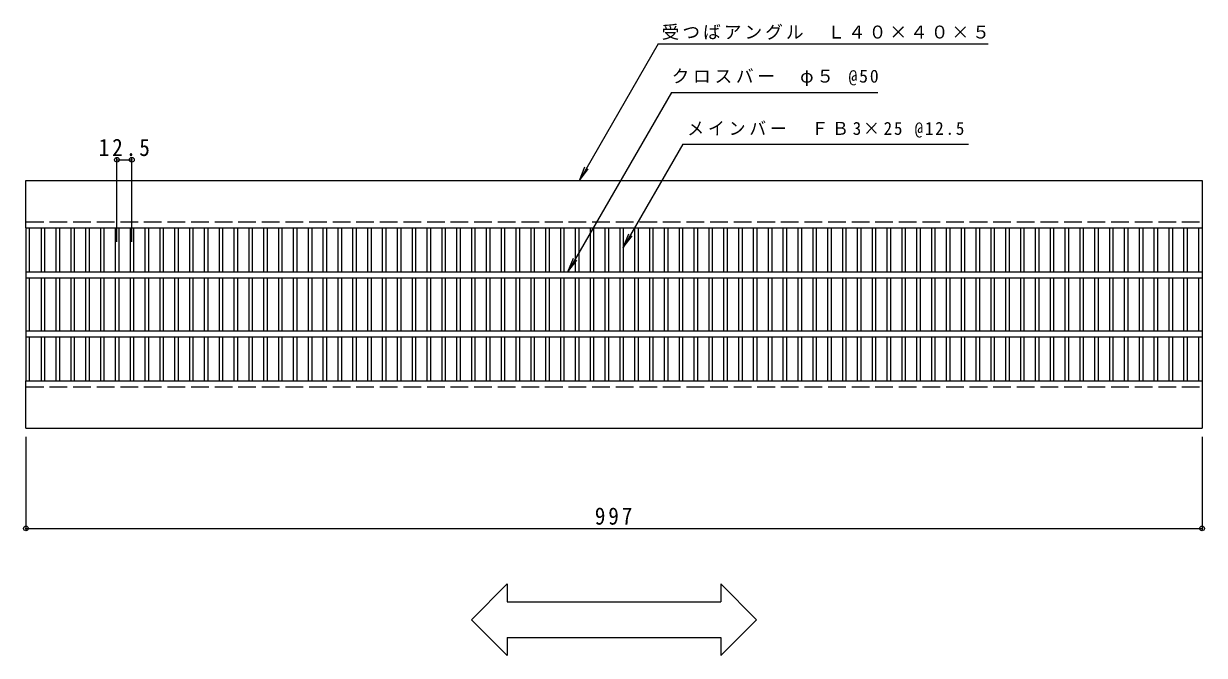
# Model space of a CAD drawing. Units: millimetres, scale not verified. Extents: x -756 to 910, y -687 to 452.
# Drawn here: x -756 to 245, y -84 to 452 of the extents above; entities that cross this region are included whole.
import ezdxf

# ---------------------------------------------------------------- set-up
doc = ezdxf.new("R2010")
doc.units = ezdxf.units.MM
doc.header["$LTSCALE"] = 5
doc.header["$PDMODE"] = 32
doc.header["$PDSIZE"] = 4
doc.linetypes.add('DASHED3', pattern=[4, 3, -1])
for name, color, linetype, lineweight in [('A-1_ピット', 2, 'Continuous', 9), ('A-2_蓋', 3, 'Continuous', 9), ('A-4_寸法', 7, 'Continuous', 9), ('A-5_仕様文', 7, 'Continuous', 9)]:
    doc.layers.add(name, color=color, linetype=linetype, lineweight=lineweight)
doc.styles.add('ＭＳ ゴシック', font='')
doc.styles.get('ＭＳ ゴシック').set_extended_font_data('MS Gothic')

msp = doc.modelspace()

# ---------------------------------------------------------------- linework, layer by layer
at = {"layer": 'A-1_ピット'}
for p, q in [((-753.757, 318.959), (243.243, 318.959)), ((-753.757, 278.959), (-753.757, 318.959)), ((243.243, 318.959), (243.243, 278.959)), ((-753.757, 278.959), (243.243, 278.959)), ((-753.757, 148.959), (243.243, 148.959)), ((-753.757, 108.959), (-753.757, 148.959)), ((243.243, 148.959), (243.243, 108.959)), ((-753.757, 108.959), (243.243, 108.959))]:
    msp.add_line(p, q, dxfattribs=at)
at = {"layer": 'A-1_ピット', "linetype": 'DASHED3'}
for p, q in [((-753.757, 283.96), (243.243, 283.96)), ((-753.757, 143.959), (243.243, 143.959))]:
    msp.add_line(p, q, dxfattribs=at)
at = {"layer": 'A-2_蓋'}
for p, q in [((-753.757, 278.959), (-753.757, 236.46)), ((-750.757, 241.459), (-750.757, 278.959)), ((-740.997, 278.959), (-740.997, 241.459)), ((-737.997, 278.959), (-737.997, 241.459)), ((-728.417, 278.959), (-728.417, 241.459)), ((-725.417, 278.959), (-725.417, 241.459)), ((-715.837, 278.959), (-715.837, 241.459)), ((-712.837, 278.959), (-712.837, 241.459)), ((-703.257, 278.959), (-703.257, 241.459)), ((-700.257, 278.959), (-700.257, 241.459)), ((-690.677, 278.959), (-690.677, 241.459)), ((-687.677, 278.959), (-687.677, 241.459)), ((-678.097, 278.959), (-678.097, 241.459)), ((-675.097, 278.959), (-675.097, 241.459)), ((-665.517, 278.959), (-665.517, 241.459)), ((-662.517, 278.959), (-662.517, 241.459)), ((-652.937, 278.959), (-652.937, 241.459)), ((-649.937, 278.959), (-649.937, 241.459)), ((-640.357, 278.959), (-640.357, 241.459)), ((-637.357, 278.959), (-637.357, 241.459)), ((-627.777, 278.959), (-627.777, 241.459)), ((-624.777, 278.959), (-624.777, 241.459)), ((-615.197, 278.959), (-615.197, 241.459)), ((-612.197, 278.959), (-612.197, 241.459)), ((-602.617, 278.959), (-602.617, 241.459)), ((-599.617, 278.959), (-599.617, 241.459)), ((-590.037, 278.959), (-590.037, 241.459)), ((-587.037, 278.959), (-587.037, 241.459)), ((-577.457, 278.959), (-577.457, 241.459)), ((-574.457, 278.959), (-574.457, 241.459)), ((-564.877, 278.959), (-564.877, 241.459)), ((-561.877, 278.959), (-561.877, 241.459)), ((-552.297, 278.959), (-552.297, 241.459)), ((-549.297, 278.959), (-549.297, 241.459)), ((-539.717, 278.959), (-539.717, 241.459)), ((-536.717, 278.959), (-536.717, 241.459)), ((-527.137, 278.959), (-527.137, 241.459)), ((-524.137, 278.959), (-524.137, 241.459)), ((-514.557, 278.959), (-514.557, 241.459)), ((-511.557, 278.959), (-511.557, 241.459)), ((-501.977, 278.959), (-501.977, 241.459)), ((-498.977, 278.959), (-498.977, 241.459)), ((-489.397, 278.959), (-489.397, 241.459)), ((-486.397, 278.959), (-486.397, 241.459)), ((-476.817, 278.959), (-476.817, 241.459)), ((-473.817, 278.959), (-473.817, 241.459)), ((-464.237, 278.959), (-464.237, 241.459)), ((-461.237, 278.959), (-461.237, 241.459)), ((-451.657, 278.959), (-451.657, 241.459)), ((-448.657, 278.959), (-448.657, 241.459)), ((-439.077, 278.959), (-439.077, 241.459)), ((-436.077, 278.959), (-436.077, 241.459)), ((-426.497, 278.959), (-426.497, 241.459)), ((-423.497, 278.959), (-423.497, 241.459)), ((-413.917, 278.959), (-413.917, 241.459)), ((-410.917, 278.959), (-410.917, 241.459)), ((-401.337, 278.959), (-401.337, 241.459)), ((-398.336, 278.959), (-398.336, 241.459)), ((-388.757, 278.959), (-388.757, 241.459)), ((-385.757, 278.959), (-385.757, 241.459)), ((-376.177, 278.959), (-376.177, 241.459)), ((-373.176, 278.959), (-373.176, 241.459)), ((-363.597, 278.959), (-363.597, 241.459)), ((-360.597, 278.959), (-360.597, 241.459)), ((-351.017, 278.959), (-351.017, 241.459)), ((-348.017, 278.959), (-348.017, 241.459)), ((-338.437, 278.959), (-338.437, 241.459)), ((-335.437, 278.959), (-335.437, 241.459)), ((-325.857, 278.959), (-325.857, 241.459)), ((-322.857, 278.959), (-322.857, 241.459)), ((-313.277, 278.959), (-313.277, 241.459)), ((-310.277, 278.959), (-310.277, 241.459)), ((-300.697, 278.959), (-300.697, 241.459)), ((-297.697, 278.959), (-297.697, 241.459)), ((-288.117, 278.959), (-288.117, 241.459)), ((-285.117, 278.959), (-285.117, 241.459)), ((-275.536, 278.959), (-275.536, 241.459)), ((-272.536, 278.959), (-272.536, 241.459)), ((-262.957, 278.959), (-262.957, 241.459)), ((-259.956, 278.959), (-259.956, 241.459)), ((-250.377, 278.959), (-250.377, 241.459)), ((-247.377, 278.959), (-247.377, 241.459)), ((-237.797, 278.959), (-237.797, 241.459)), ((-234.797, 278.959), (-234.797, 241.459)), ((-225.217, 278.959), (-225.217, 241.459)), ((-222.217, 278.959), (-222.217, 241.459)), ((-212.637, 278.959), (-212.637, 241.459)), ((-209.637, 278.959), (-209.637, 241.459)), ((-200.057, 278.959), (-200.057, 241.459)), ((-197.057, 278.959), (-197.057, 241.459)), ((-187.477, 278.959), (-187.477, 241.459)), ((-184.476, 278.959), (-184.476, 241.459)), ((-174.896, 278.959), (-174.896, 241.459)), ((-171.896, 278.959), (-171.896, 241.459)), ((-162.316, 278.959), (-162.316, 241.459)), ((-159.316, 278.959), (-159.316, 241.459)), ((-149.737, 278.959), (-149.737, 241.459)), ((-146.736, 278.959), (-146.736, 241.459)), ((-137.157, 278.959), (-137.157, 241.459)), ((-134.156, 278.959), (-134.156, 241.459)), ((-124.577, 278.959), (-124.577, 241.459)), ((-121.577, 278.959), (-121.577, 241.459)), ((-111.997, 278.959), (-111.997, 241.459)), ((-108.996, 278.959), (-108.996, 241.459)), ((-99.416, 278.959), (-99.416, 241.459)), ((-96.417, 278.959), (-96.417, 241.459)), ((-86.836, 278.959), (-86.836, 241.459)), ((-83.837, 278.959), (-83.837, 241.459)), ((-74.256, 278.959), (-74.256, 241.459)), ((-71.256, 278.959), (-71.256, 241.459)), ((-61.676, 278.959), (-61.676, 241.459)), ((-58.676, 278.959), (-58.676, 241.459)), ((-49.097, 278.959), (-49.097, 241.459)), ((-46.096, 278.959), (-46.096, 241.459)), ((-36.516, 278.959), (-36.516, 241.459)), ((-33.516, 278.959), (-33.516, 241.459)), ((-23.937, 278.959), (-23.937, 241.459)), ((-20.936, 278.959), (-20.936, 241.459)), ((-11.357, 278.959), (-11.357, 241.459)), ((-8.357, 278.959), (-8.357, 241.459)), ((1.223, 278.959), (1.223, 241.459)), ((4.223, 278.959), (4.223, 241.459)), ((13.803, 278.959), (13.803, 241.459)), ((16.803, 278.959), (16.803, 241.459)), ((26.383, 278.959), (26.383, 241.459)), ((29.383, 278.959), (29.383, 241.459)), ((38.964, 278.959), (38.964, 241.459)), ((41.964, 278.959), (41.964, 241.459)), ((51.544, 278.959), (51.544, 241.459)), ((54.544, 278.959), (54.544, 241.459)), ((64.124, 278.959), (64.124, 241.459)), ((67.124, 278.959), (67.124, 241.459)), ((76.703, 278.959), (76.703, 241.459)), ((79.704, 278.959), (79.704, 241.459)), ((89.284, 278.959), (89.284, 241.459)), ((92.284, 278.959), (92.284, 241.459)), ((101.863, 278.959), (101.863, 241.459)), ((104.864, 278.959), (104.864, 241.459)), ((114.444, 278.959), (114.444, 241.459)), ((117.443, 278.959), (117.443, 241.459)), ((127.023, 278.959), (127.023, 241.459)), ((130.023, 278.959), (130.023, 241.459)), ((139.603, 278.959), (139.603, 241.459)), ((142.603, 278.959), (142.603, 241.459)), ((152.183, 278.959), (152.183, 241.459)), ((155.183, 278.959), (155.183, 241.459)), ((164.764, 278.959), (164.764, 241.459)), ((167.764, 278.959), (167.764, 241.459)), ((177.344, 278.959), (177.344, 241.459)), ((180.344, 278.959), (180.344, 241.459)), ((189.924, 278.959), (189.924, 241.459)), ((192.924, 278.959), (192.924, 241.459)), ((202.504, 278.959), (202.504, 241.459)), ((205.504, 278.959), (205.504, 241.459)), ((215.083, 278.959), (215.083, 241.459)), ((218.084, 278.959), (218.084, 241.459)), ((227.664, 278.959), (227.664, 241.459)), ((230.664, 278.959), (230.664, 241.459)), ((240.244, 278.959), (240.244, 241.459)), ((243.243, 278.959), (243.243, 148.959)), ((-753.757, 241.459), (243.243, 241.459)), ((-753.757, 236.46), (243.243, 236.46)), ((-753.757, 236.459), (-753.757, 148.959)), ((-750.757, 191.459), (-750.757, 236.459)), ((-740.997, 236.459), (-740.997, 191.459)), ((-737.997, 236.459), (-737.997, 191.459)), ((-728.417, 236.459), (-728.417, 191.459)), ((-725.417, 236.459), (-725.417, 191.459)), ((-715.837, 236.459), (-715.837, 191.459)), ((-712.837, 236.459), (-712.837, 191.459)), ((-703.257, 236.459), (-703.257, 191.459)), ((-700.257, 236.459), (-700.257, 191.459)), ((-690.677, 236.459), (-690.677, 191.459)), ((-687.677, 236.459), (-687.677, 191.459)), ((-678.097, 236.459), (-678.097, 191.459)), ((-675.097, 236.459), (-675.097, 191.459)), ((-665.517, 236.459), (-665.517, 191.459)), ((-662.517, 236.459), (-662.517, 191.459)), ((-652.937, 236.459), (-652.937, 191.459)), ((-649.937, 236.459), (-649.937, 191.459)), ((-640.357, 236.459), (-640.357, 191.459)), ((-637.357, 236.459), (-637.357, 191.459)), ((-627.777, 236.459), (-627.777, 191.459)), ((-624.777, 236.459), (-624.777, 191.459)), ((-615.197, 236.459), (-615.197, 191.459)), ((-612.197, 236.459), (-612.197, 191.459)), ((-602.617, 236.459), (-602.617, 191.459)), ((-599.617, 236.459), (-599.617, 191.459)), ((-590.037, 236.459), (-590.037, 191.459)), ((-587.037, 236.459), (-587.037, 191.459)), ((-577.457, 236.459), (-577.457, 191.459)), ((-574.457, 236.459), (-574.457, 191.459)), ((-564.877, 236.459), (-564.877, 191.459)), ((-561.877, 236.459), (-561.877, 191.459)), ((-552.297, 236.459), (-552.297, 191.459)), ((-549.297, 236.459), (-549.297, 191.459)), ((-539.717, 236.459), (-539.717, 191.459)), ((-536.717, 236.459), (-536.717, 191.459)), ((-527.137, 236.459), (-527.137, 191.459)), ((-524.137, 236.459), (-524.137, 191.459)), ((-514.557, 236.459), (-514.557, 191.459)), ((-511.557, 236.459), (-511.557, 191.459)), ((-501.977, 236.459), (-501.977, 191.459)), ((-498.977, 236.459), (-498.977, 191.459)), ((-489.397, 236.459), (-489.397, 191.459)), ((-486.397, 236.459), (-486.397, 191.459)), ((-476.817, 236.459), (-476.817, 191.459)), ((-473.817, 236.459), (-473.817, 191.459)), ((-464.237, 236.459), (-464.237, 191.459)), ((-461.237, 236.459), (-461.237, 191.459)), ((-451.657, 236.459), (-451.657, 191.459)), ((-448.657, 236.459), (-448.657, 191.459)), ((-439.077, 236.459), (-439.077, 191.459)), ((-436.077, 236.459), (-436.077, 191.459)), ((-426.497, 236.459), (-426.497, 191.459)), ((-423.497, 236.459), (-423.497, 191.459)), ((-413.917, 236.459), (-413.917, 191.459)), ((-410.917, 236.459), (-410.917, 191.459)), ((-401.337, 236.459), (-401.337, 191.459)), ((-398.336, 236.459), (-398.336, 191.459)), ((-388.757, 236.459), (-388.757, 191.459)), ((-385.757, 236.459), (-385.757, 191.459)), ((-376.177, 236.459), (-376.177, 191.459)), ((-373.176, 236.459), (-373.176, 191.459)), ((-363.597, 236.459), (-363.597, 191.459)), ((-360.597, 236.459), (-360.597, 191.459)), ((-351.017, 236.459), (-351.017, 191.459)), ((-348.017, 236.459), (-348.017, 191.459)), ((-338.437, 236.459), (-338.437, 191.459)), ((-335.437, 236.459), (-335.437, 191.459)), ((-325.857, 236.459), (-325.857, 191.459)), ((-322.857, 236.459), (-322.857, 191.459)), ((-313.277, 236.459), (-313.277, 191.459)), ((-310.277, 236.459), (-310.277, 191.459)), ((-300.697, 236.459), (-300.697, 191.459)), ((-297.697, 236.459), (-297.697, 191.459)), ((-288.117, 236.459), (-288.117, 191.459)), ((-285.117, 236.459), (-285.117, 191.459)), ((-275.536, 236.459), (-275.536, 191.459)), ((-272.536, 236.459), (-272.536, 191.459)), ((-262.957, 236.459), (-262.957, 191.459)), ((-259.956, 236.459), (-259.956, 191.459)), ((-250.377, 236.459), (-250.377, 191.459)), ((-247.377, 236.459), (-247.377, 191.459)), ((-237.797, 236.459), (-237.797, 191.459)), ((-234.797, 236.459), (-234.797, 191.459)), ((-225.217, 236.459), (-225.217, 191.459)), ((-222.217, 236.459), (-222.217, 191.459)), ((-212.637, 236.459), (-212.637, 191.459)), ((-209.637, 236.459), (-209.637, 191.459)), ((-200.057, 236.459), (-200.057, 191.459)), ((-197.057, 236.459), (-197.057, 191.459)), ((-187.477, 236.459), (-187.477, 191.459)), ((-184.476, 236.459), (-184.476, 191.459)), ((-174.896, 236.459), (-174.896, 191.459)), ((-171.896, 236.459), (-171.896, 191.459)), ((-162.316, 236.459), (-162.316, 191.459)), ((-159.316, 236.459), (-159.316, 191.459)), ((-149.737, 236.459), (-149.737, 191.459)), ((-146.736, 236.459), (-146.736, 191.459)), ((-137.157, 236.459), (-137.157, 191.459)), ((-134.156, 236.459), (-134.156, 191.459)), ((-124.577, 236.459), (-124.577, 191.459)), ((-121.577, 236.459), (-121.577, 191.459)), ((-111.997, 236.459), (-111.997, 191.459)), ((-108.996, 236.459), (-108.996, 191.459)), ((-99.416, 236.459), (-99.416, 191.459)), ((-96.417, 236.459), (-96.417, 191.459)), ((-86.836, 236.459), (-86.836, 191.459)), ((-83.837, 236.459), (-83.837, 191.459)), ((-74.256, 236.459), (-74.256, 191.459)), ((-71.256, 236.459), (-71.256, 191.459)), ((-61.676, 236.459), (-61.676, 191.459)), ((-58.676, 236.459), (-58.676, 191.459)), ((-49.097, 236.459), (-49.097, 191.459)), ((-46.096, 236.459), (-46.096, 191.459)), ((-36.516, 236.459), (-36.516, 191.459)), ((-33.516, 236.459), (-33.516, 191.459)), ((-23.937, 236.459), (-23.937, 191.459)), ((-20.936, 236.459), (-20.936, 191.459)), ((-11.357, 236.459), (-11.357, 191.459)), ((-8.357, 236.459), (-8.357, 191.459)), ((1.223, 236.459), (1.223, 191.459)), ((4.223, 236.459), (4.223, 191.459)), ((13.803, 236.459), (13.803, 191.459)), ((16.803, 236.459), (16.803, 191.459)), ((26.383, 236.459), (26.383, 191.459)), ((29.383, 236.459), (29.383, 191.459)), ((38.964, 236.459), (38.964, 191.459)), ((41.964, 236.459), (41.964, 191.459)), ((51.544, 236.459), (51.544, 191.459)), ((54.544, 236.459), (54.544, 191.459)), ((64.124, 236.459), (64.124, 191.459)), ((67.124, 236.459), (67.124, 191.459)), ((76.703, 236.459), (76.703, 191.459)), ((79.704, 236.459), (79.704, 191.459)), ((89.284, 236.459), (89.284, 191.459)), ((92.284, 236.459), (92.284, 191.459)), ((101.863, 236.459), (101.863, 191.459)), ((104.864, 236.459), (104.864, 191.459)), ((114.444, 236.459), (114.444, 191.459)), ((117.443, 236.459), (117.443, 191.459)), ((127.023, 236.459), (127.023, 191.459)), ((130.023, 236.459), (130.023, 191.459)), ((139.603, 236.459), (139.603, 191.459)), ((142.603, 236.459), (142.603, 191.459)), ((152.183, 236.459), (152.183, 191.459)), ((155.183, 236.459), (155.183, 191.459)), ((164.764, 236.459), (164.764, 191.459)), ((167.764, 236.459), (167.764, 191.459)), ((177.344, 236.459), (177.344, 191.459)), ((180.344, 236.459), (180.344, 191.459)), ((189.924, 236.459), (189.924, 191.459)), ((192.924, 236.459), (192.924, 191.459)), ((202.504, 236.459), (202.504, 191.459)), ((205.504, 236.459), (205.504, 191.459)), ((215.083, 236.459), (215.083, 191.459)), ((218.084, 236.459), (218.084, 191.459)), ((227.664, 236.459), (227.664, 191.459)), ((230.664, 236.459), (230.664, 191.459)), ((240.244, 236.459), (240.244, 191.459)), ((-753.757, 191.459), (243.243, 191.459)), ((-753.757, 186.459), (243.243, 186.459)), ((-750.757, 148.959), (-750.757, 186.459)), ((-740.997, 186.459), (-740.997, 148.959)), ((-737.997, 186.459), (-737.997, 148.959)), ((-728.417, 186.459), (-728.417, 148.959)), ((-725.417, 186.459), (-725.417, 148.959)), ((-715.837, 186.459), (-715.837, 148.959)), ((-712.837, 186.459), (-712.837, 148.959)), ((-703.257, 186.459), (-703.257, 148.959)), ((-700.257, 186.459), (-700.257, 148.959)), ((-690.677, 186.459), (-690.677, 148.959)), ((-687.677, 186.459), (-687.677, 148.959)), ((-678.097, 186.459), (-678.097, 148.959)), ((-675.097, 186.459), (-675.097, 148.959)), ((-665.517, 186.459), (-665.517, 148.959)), ((-662.517, 186.459), (-662.517, 148.959)), ((-652.937, 186.459), (-652.937, 148.959)), ((-649.937, 186.459), (-649.937, 148.959)), ((-640.357, 186.459), (-640.357, 148.959)), ((-637.357, 186.459), (-637.357, 148.959)), ((-627.777, 186.459), (-627.777, 148.959)), ((-624.777, 186.459), (-624.777, 148.959)), ((-615.197, 186.459), (-615.197, 148.959)), ((-612.197, 186.459), (-612.197, 148.959)), ((-602.617, 186.459), (-602.617, 148.959)), ((-599.617, 186.459), (-599.617, 148.959)), ((-590.037, 186.459), (-590.037, 148.959)), ((-587.037, 186.459), (-587.037, 148.959)), ((-577.457, 186.459), (-577.457, 148.959)), ((-574.457, 186.459), (-574.457, 148.959)), ((-564.877, 186.459), (-564.877, 148.959)), ((-561.877, 186.459), (-561.877, 148.959)), ((-552.297, 186.459), (-552.297, 148.959)), ((-549.297, 186.459), (-549.297, 148.959)), ((-539.717, 186.459), (-539.717, 148.959)), ((-536.717, 186.459), (-536.717, 148.959)), ((-527.137, 186.459), (-527.137, 148.959)), ((-524.137, 186.459), (-524.137, 148.959)), ((-514.557, 186.459), (-514.557, 148.959)), ((-511.557, 186.459), (-511.557, 148.959)), ((-501.977, 186.459), (-501.977, 148.959)), ((-498.977, 186.459), (-498.977, 148.959)), ((-489.397, 186.459), (-489.397, 148.959)), ((-486.397, 186.459), (-486.397, 148.959)), ((-476.817, 186.459), (-476.817, 148.959)), ((-473.817, 186.459), (-473.817, 148.959)), ((-464.237, 186.459), (-464.237, 148.959)), ((-461.237, 186.459), (-461.237, 148.959)), ((-451.657, 186.459), (-451.657, 148.959)), ((-448.657, 186.459), (-448.657, 148.959)), ((-439.077, 186.459), (-439.077, 148.959)), ((-436.077, 186.459), (-436.077, 148.959)), ((-426.497, 186.459), (-426.497, 148.959)), ((-423.497, 186.459), (-423.497, 148.959)), ((-413.917, 186.459), (-413.917, 148.959)), ((-410.917, 186.459), (-410.917, 148.959)), ((-401.337, 186.459), (-401.337, 148.959)), ((-398.336, 186.459), (-398.336, 148.959)), ((-388.757, 186.459), (-388.757, 148.959)), ((-385.757, 186.459), (-385.757, 148.959)), ((-376.177, 186.459), (-376.177, 148.959)), ((-373.176, 186.459), (-373.176, 148.959)), ((-363.597, 186.459), (-363.597, 148.959)), ((-360.597, 186.459), (-360.597, 148.959)), ((-351.017, 186.459), (-351.017, 148.959)), ((-348.017, 186.459), (-348.017, 148.959)), ((-338.437, 186.459), (-338.437, 148.959)), ((-335.437, 186.459), (-335.437, 148.959)), ((-325.857, 186.459), (-325.857, 148.959)), ((-322.857, 186.459), (-322.857, 148.959)), ((-313.277, 186.459), (-313.277, 148.959)), ((-310.277, 186.459), (-310.277, 148.959)), ((-300.697, 186.459), (-300.697, 148.959)), ((-297.697, 186.459), (-297.697, 148.959)), ((-288.117, 186.459), (-288.117, 148.959)), ((-285.117, 186.459), (-285.117, 148.959)), ((-275.536, 186.459), (-275.536, 148.959)), ((-272.536, 186.459), (-272.536, 148.959)), ((-262.957, 186.459), (-262.957, 148.959)), ((-259.956, 186.459), (-259.956, 148.959)), ((-250.377, 186.459), (-250.377, 148.959)), ((-247.377, 186.459), (-247.377, 148.959)), ((-237.797, 186.459), (-237.797, 148.959)), ((-234.797, 186.459), (-234.797, 148.959)), ((-225.217, 186.459), (-225.217, 148.959)), ((-222.217, 186.459), (-222.217, 148.959)), ((-212.637, 186.459), (-212.637, 148.959)), ((-209.637, 186.459), (-209.637, 148.959)), ((-200.057, 186.459), (-200.057, 148.959)), ((-197.057, 186.459), (-197.057, 148.959)), ((-187.477, 186.459), (-187.477, 148.959)), ((-184.476, 186.459), (-184.476, 148.959)), ((-174.896, 186.459), (-174.896, 148.959)), ((-171.896, 186.459), (-171.896, 148.959)), ((-162.316, 186.459), (-162.316, 148.959)), ((-159.316, 186.459), (-159.316, 148.959)), ((-149.737, 186.459), (-149.737, 148.959)), ((-146.736, 186.459), (-146.736, 148.959)), ((-137.157, 186.459), (-137.157, 148.959)), ((-134.156, 186.459), (-134.156, 148.959)), ((-124.577, 186.459), (-124.577, 148.959)), ((-121.577, 186.459), (-121.577, 148.959)), ((-111.997, 186.459), (-111.997, 148.959)), ((-108.996, 186.459), (-108.996, 148.959)), ((-99.416, 186.459), (-99.416, 148.959)), ((-96.417, 186.459), (-96.417, 148.959)), ((-86.836, 186.459), (-86.836, 148.959)), ((-83.837, 186.459), (-83.837, 148.959)), ((-74.256, 186.459), (-74.256, 148.959)), ((-71.256, 186.459), (-71.256, 148.959)), ((-61.676, 186.459), (-61.676, 148.959)), ((-58.676, 186.459), (-58.676, 148.959)), ((-49.097, 186.459), (-49.097, 148.959)), ((-46.096, 186.459), (-46.096, 148.959)), ((-36.516, 186.459), (-36.516, 148.959)), ((-33.516, 186.459), (-33.516, 148.959)), ((-23.937, 186.459), (-23.937, 148.959)), ((-20.936, 186.459), (-20.936, 148.959)), ((-11.357, 186.459), (-11.357, 148.959)), ((-8.357, 186.459), (-8.357, 148.959)), ((1.223, 186.459), (1.223, 148.959)), ((4.223, 186.459), (4.223, 148.959)), ((13.803, 186.459), (13.803, 148.959)), ((16.803, 186.459), (16.803, 148.959)), ((26.383, 186.459), (26.383, 148.959)), ((29.383, 186.459), (29.383, 148.959)), ((38.964, 186.459), (38.964, 148.959)), ((41.964, 186.459), (41.964, 148.959)), ((51.544, 186.459), (51.544, 148.959)), ((54.544, 186.459), (54.544, 148.959)), ((64.124, 186.459), (64.124, 148.959)), ((67.124, 186.459), (67.124, 148.959)), ((76.703, 186.459), (76.703, 148.959)), ((79.704, 186.459), (79.704, 148.959)), ((89.284, 186.459), (89.284, 148.959)), ((92.284, 186.459), (92.284, 148.959)), ((101.863, 186.459), (101.863, 148.959)), ((104.864, 186.459), (104.864, 148.959)), ((114.444, 186.459), (114.444, 148.959)), ((117.443, 186.459), (117.443, 148.959)), ((127.023, 186.459), (127.023, 148.959)), ((130.023, 186.459), (130.023, 148.959)), ((139.603, 186.459), (139.603, 148.959)), ((142.603, 186.459), (142.603, 148.959)), ((152.183, 186.459), (152.183, 148.959)), ((155.183, 186.459), (155.183, 148.959)), ((164.764, 186.459), (164.764, 148.959)), ((167.764, 186.459), (167.764, 148.959)), ((177.344, 186.459), (177.344, 148.959)), ((180.344, 186.459), (180.344, 148.959)), ((189.924, 186.459), (189.924, 148.959)), ((192.924, 186.459), (192.924, 148.959)), ((202.504, 186.459), (202.504, 148.959)), ((205.504, 186.459), (205.504, 148.959)), ((215.083, 186.459), (215.083, 148.959)), ((218.084, 186.459), (218.084, 148.959)), ((227.664, 186.459), (227.664, 148.959)), ((230.664, 186.459), (230.664, 148.959)), ((240.244, 186.459), (240.244, 148.959))]:
    msp.add_line(p, q, dxfattribs=at)
at = {"layer": 'A-4_寸法'}
for p, q in [((-676.597, 266.944), (-676.597, 338.025)), ((-676.597, 336.525), (-664.017, 336.525)), ((-664.017, 266.944), (-664.017, 338.025)), ((-753.757, 101.459), (-753.757, 22.324)), ((243.243, 101.459), (243.243, 22.324)), ((-753.757, 23.824), (243.243, 23.824))]:
    msp.add_line(p, q, dxfattribs=at)
for p in [(-676.597, 336.525), (-664.017, 336.525), (-753.757, 23.824), (243.243, 23.824)]:
    msp.add_point(p, dxfattribs=at)
at = {"layer": 'A-5_仕様文'}
for p, q in [((-217.744, 434.802), (-284.625, 318.959)), ((-217.744, 434.802), (61.83, 434.802)), ((-206.59, 393.499), (-294.37, 241.459)), ((-206.59, 393.499), (-31.538, 393.499)), ((-196.856, 349.736), (-247.377, 262.233)), ((-196.856, 349.736), (45.236, 349.736)), ((-284.625, 318.959), (-279.842, 330.508)), ((-284.625, 318.959), (-277.016, 328.876)), ((-247.377, 262.233), (-242.593, 273.781)), ((-247.377, 262.233), (-239.767, 272.149)), ((-294.37, 241.459), (-289.586, 253.008)), ((-294.37, 241.459), (-286.76, 251.376)), ((-345.895, -23.238), (-376.201, -53.544)), ((-345.895, -23.238), (-345.895, -38.544)), ((-164.619, -23.238), (-134.313, -53.544)), ((-164.619, -23.238), (-164.619, -38.544)), ((-345.895, -38.544), (-164.619, -38.544)), ((-376.201, -53.544), (-345.895, -83.85)), ((-134.313, -53.544), (-164.619, -83.85)), ((-345.895, -68.544), (-345.895, -83.85)), ((-345.895, -68.544), (-164.619, -68.544)), ((-164.619, -68.544), (-164.619, -83.85))]:
    msp.add_line(p, q, dxfattribs=at)

# ---------------------------------------------------------------- texts
at = {"layer": 'A-4_寸法', "color": 2, "char_height": 14.66, "attachment_point": 7, "style": 'ＭＳ ゴシック'}
for s, insert in [('\\T1.28;\\W0.9;12.5', (-692.182, 339.525)), ('\\T1.27;\\W0.9;997', (-271.507, 26.824))]:
    msp.add_mtext(s, dxfattribs=dict(at, insert=insert))
at = {"layer": 'A-5_仕様文', "char_height": 11, "attachment_point": 7, "style": 'ＭＳ ゴシック'}
for s, insert in [('\\T1.17;受つばアングル\u3000Ｌ４０×４０×５', (-214.86, 438.253)), ('\\T1.21;クロスバー\u3000φ５\\~@50', (-206.386, 399.009)), ('\\T1.23;\\W0.95;メインバー\u3000ＦＢ3×25\\~@12.5', (-193.103, 355.291))]:
    msp.add_mtext(s, dxfattribs=dict(at, insert=insert))

doc.saveas('drawing.dxf')
